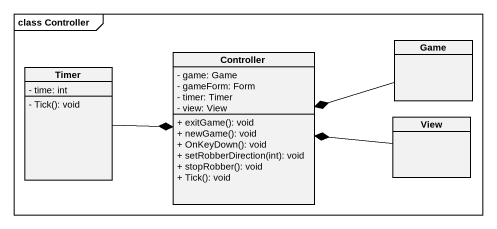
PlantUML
@startuml
mainframe class Controller
hide circle
hide empty members
skinparam classAttributeIconSize 0
class Game
class Timer {
  - time: int
  - Tick(): void
}
class Controller {
  - game: Game
  - gameForm: Form
  - timer: Timer
  - view: View
  + exitGame(): void
  + newGame(): void
  + OnKeyDown(): void
  + setRobberDirection(int): void
  + stopRobber(): void
  + Tick(): void
}
class View
Game -left-* Controller
Timer -right-* Controller
View -left-* Controller
@enduml
